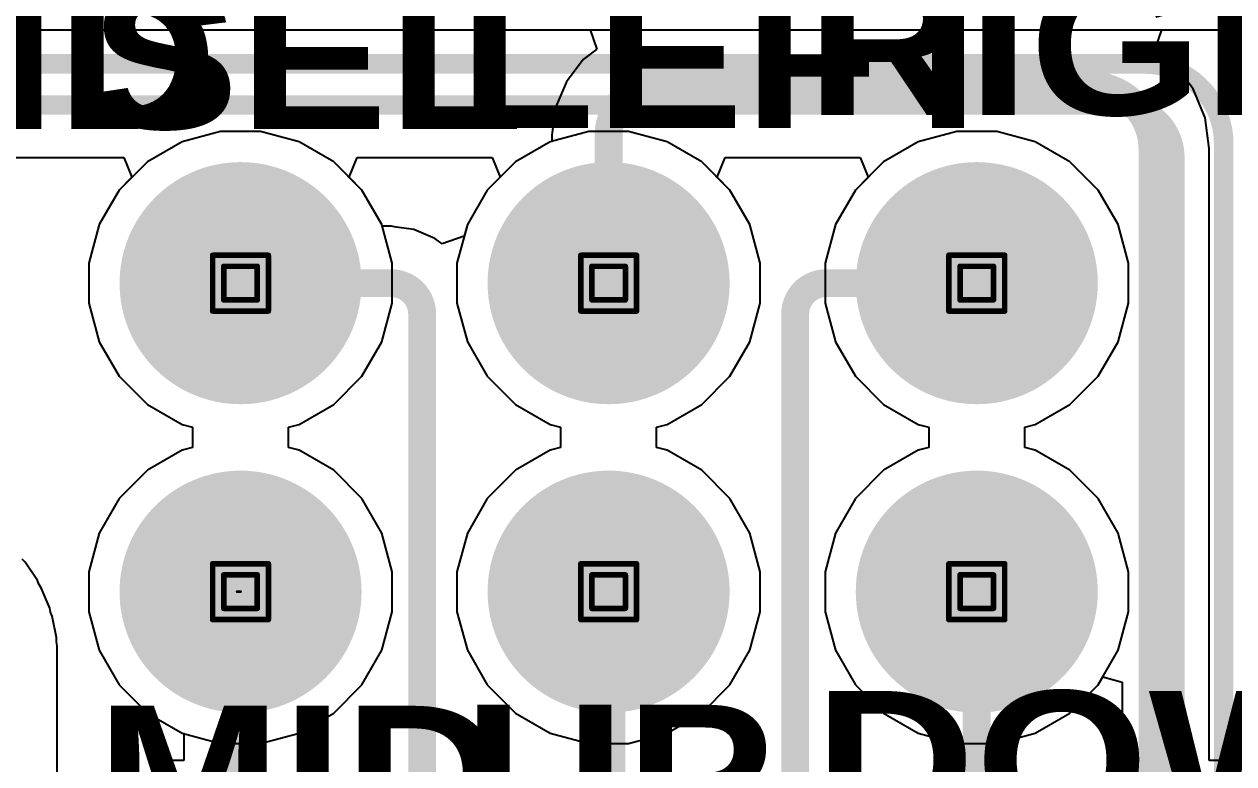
# Model space of a CAD drawing. Header units: inches. Extents: x -5 to 234, y -4 to 104.
# Drawn here: x 25.31 to 36.33, y 29.56 to 36.29 of the extents above; entities that cross this region are included whole.
import ezdxf

# ---------------------------------------------------------------- set-up
doc = ezdxf.new("R2010")
doc.units = ezdxf.units.IN
for name, color, linetype in [('Bottom Layer', 5, 'Continuous'), ('Bottom Solder', 6, 'Continuous'), ('Drill Drawing', 1, 'Continuous'), ('GND', 16, 'Continuous'), ('Multi-Layer', 9, 'Continuous'), ('Pad Holes', 156, 'Continuous'), ('POWER', 76, 'Continuous'), ('Top Layer', 1, 'Continuous'), ('Top Overlay', 2, 'Continuous'), ('Top Solder', 216, 'Continuous')]:
    doc.layers.add(name, color=color, linetype=linetype)
doc.styles.add('Arial Black_Bold', font='', dxfattribs={"height": 0.2})
doc.styles.get('Arial Black_Bold').set_extended_font_data('Arial Black', bold=True)

# ---------------------------------------------------------------- blocks, each defined once
blk = doc.blocks.new('0_5___T____P___70')
at = {"layer": 'Bottom Layer'}
h = blk.add_hatch(color=5, dxfattribs=at)
edge = h.paths.add_edge_path()
edge.add_arc((0, 0), 1, 0, 360)
at = {"layer": 'Bottom Solder'}
h = blk.add_hatch(color=6, dxfattribs=at)
edge = h.paths.add_edge_path()
edge.add_arc((0, 0), 1.102, 0, 360)
at = {"layer": 'GND'}
h = blk.add_hatch(color=16, dxfattribs=at)
edge = h.paths.add_edge_path()
edge.add_arc((0, 0), 1, 0, 360)
at = {"layer": 'Multi-Layer'}
h = blk.add_hatch(color=9, dxfattribs=at)
edge = h.paths.add_edge_path()
edge.add_arc((0, 0), 1, 0, 360)
at = {"layer": 'Pad Holes'}
h = blk.add_hatch(color=7, dxfattribs=at)
edge = h.paths.add_edge_path()
edge.add_arc((0, 0), 0.5, 0, 360)
at = {"layer": 'POWER'}
h = blk.add_hatch(color=76, dxfattribs=at)
edge = h.paths.add_edge_path()
edge.add_arc((0, 0), 1, 0, 360)
at = {"layer": 'Top Layer'}
h = blk.add_hatch(color=1, dxfattribs=at)
edge = h.paths.add_edge_path()
edge.add_arc((0, 0), 1, 0, 360)
at = {"layer": 'Top Solder'}
h = blk.add_hatch(color=216, dxfattribs=at)
edge = h.paths.add_edge_path()
edge.add_arc((0, 0), 1.102, 0, 360)
blk = doc.blocks.new('0_5___T____P___75')
at = {"layer": 'Bottom Layer'}
h = blk.add_hatch(color=5, dxfattribs=at)
edge = h.paths.add_edge_path()
edge.add_arc((0, 0), 1, 0, 360)
at = {"layer": 'Bottom Solder'}
h = blk.add_hatch(color=6, dxfattribs=at)
edge = h.paths.add_edge_path()
edge.add_arc((0, 0), 1.102, 0, 360)
at = {"layer": 'GND'}
h = blk.add_hatch(color=16, dxfattribs=at)
edge = h.paths.add_edge_path()
edge.add_arc((0, 0), 1, 0, 360)
at = {"layer": 'Multi-Layer'}
h = blk.add_hatch(color=9, dxfattribs=at)
edge = h.paths.add_edge_path()
edge.add_arc((0, 0), 1, 0, 360)
at = {"layer": 'Pad Holes'}
h = blk.add_hatch(color=7, dxfattribs=at)
edge = h.paths.add_edge_path()
edge.add_arc((0, 0), 0.5, 0, 360)
at = {"layer": 'POWER'}
h = blk.add_hatch(color=76, dxfattribs=at)
edge = h.paths.add_edge_path()
edge.add_arc((0, 0), 1, 0, 360)
at = {"layer": 'Top Layer'}
h = blk.add_hatch(color=1, dxfattribs=at)
edge = h.paths.add_edge_path()
edge.add_arc((0, 0), 1, 0, 360)
at = {"layer": 'Top Solder'}
h = blk.add_hatch(color=216, dxfattribs=at)
edge = h.paths.add_edge_path()
edge.add_arc((0, 0), 1.102, 0, 360)
blk = doc.blocks.new('0_5___T____P___76')
at = {"layer": 'Bottom Layer'}
h = blk.add_hatch(color=5, dxfattribs=at)
edge = h.paths.add_edge_path()
edge.add_arc((0, 0), 1, 0, 360)
at = {"layer": 'Bottom Solder'}
h = blk.add_hatch(color=6, dxfattribs=at)
edge = h.paths.add_edge_path()
edge.add_arc((0, 0), 1.102, 0, 360)
at = {"layer": 'GND'}
h = blk.add_hatch(color=16, dxfattribs=at)
edge = h.paths.add_edge_path()
edge.add_arc((0, 0), 1, 0, 360)
at = {"layer": 'Multi-Layer'}
h = blk.add_hatch(color=9, dxfattribs=at)
edge = h.paths.add_edge_path()
edge.add_arc((0, 0), 1, 0, 360)
at = {"layer": 'Pad Holes'}
h = blk.add_hatch(color=7, dxfattribs=at)
edge = h.paths.add_edge_path()
edge.add_arc((0, 0), 0.5, 0, 360)
at = {"layer": 'POWER'}
h = blk.add_hatch(color=76, dxfattribs=at)
edge = h.paths.add_edge_path()
edge.add_arc((0, 0), 1, 0, 360)
at = {"layer": 'Top Layer'}
h = blk.add_hatch(color=1, dxfattribs=at)
edge = h.paths.add_edge_path()
edge.add_arc((0, 0), 1, 0, 360)
at = {"layer": 'Top Solder'}
h = blk.add_hatch(color=216, dxfattribs=at)
edge = h.paths.add_edge_path()
edge.add_arc((0, 0), 1.102, 0, 360)
blk = doc.blocks.new('0_5___T____P___77')
at = {"layer": 'Bottom Layer'}
h = blk.add_hatch(color=5, dxfattribs=at)
edge = h.paths.add_edge_path()
edge.add_arc((0, 0), 1, 0, 360)
at = {"layer": 'Bottom Solder'}
h = blk.add_hatch(color=6, dxfattribs=at)
edge = h.paths.add_edge_path()
edge.add_arc((0, 0), 1.102, 0, 360)
at = {"layer": 'GND'}
h = blk.add_hatch(color=16, dxfattribs=at)
edge = h.paths.add_edge_path()
edge.add_arc((0, 0), 1, 0, 360)
at = {"layer": 'Multi-Layer'}
h = blk.add_hatch(color=9, dxfattribs=at)
edge = h.paths.add_edge_path()
edge.add_arc((0, 0), 1, 0, 360)
at = {"layer": 'Pad Holes'}
h = blk.add_hatch(color=7, dxfattribs=at)
edge = h.paths.add_edge_path()
edge.add_arc((0, 0), 0.5, 0, 360)
at = {"layer": 'POWER'}
h = blk.add_hatch(color=76, dxfattribs=at)
edge = h.paths.add_edge_path()
edge.add_arc((0, 0), 1, 0, 360)
at = {"layer": 'Top Layer'}
h = blk.add_hatch(color=1, dxfattribs=at)
edge = h.paths.add_edge_path()
edge.add_arc((0, 0), 1, 0, 360)
at = {"layer": 'Top Solder'}
h = blk.add_hatch(color=216, dxfattribs=at)
edge = h.paths.add_edge_path()
edge.add_arc((0, 0), 1.102, 0, 360)
blk = doc.blocks.new('0_5___T____P___78')
at = {"layer": 'Bottom Layer'}
h = blk.add_hatch(color=5, dxfattribs=at)
edge = h.paths.add_edge_path()
edge.add_arc((0, 0), 1, 0, 360)
at = {"layer": 'Bottom Solder'}
h = blk.add_hatch(color=6, dxfattribs=at)
edge = h.paths.add_edge_path()
edge.add_arc((0, 0), 1.102, 0, 360)
at = {"layer": 'GND'}
h = blk.add_hatch(color=16, dxfattribs=at)
edge = h.paths.add_edge_path()
edge.add_arc((0, 0), 1, 0, 360)
at = {"layer": 'Multi-Layer'}
h = blk.add_hatch(color=9, dxfattribs=at)
edge = h.paths.add_edge_path()
edge.add_arc((0, 0), 1, 0, 360)
at = {"layer": 'Pad Holes'}
h = blk.add_hatch(color=7, dxfattribs=at)
edge = h.paths.add_edge_path()
edge.add_arc((0, 0), 0.5, 0, 360)
at = {"layer": 'POWER'}
h = blk.add_hatch(color=76, dxfattribs=at)
edge = h.paths.add_edge_path()
edge.add_arc((0, 0), 1, 0, 360)
at = {"layer": 'Top Layer'}
h = blk.add_hatch(color=1, dxfattribs=at)
edge = h.paths.add_edge_path()
edge.add_arc((0, 0), 1, 0, 360)
at = {"layer": 'Top Solder'}
h = blk.add_hatch(color=216, dxfattribs=at)
edge = h.paths.add_edge_path()
edge.add_arc((0, 0), 1.102, 0, 360)
blk = doc.blocks.new('0_5___T____P___79')
at = {"layer": 'Bottom Layer'}
h = blk.add_hatch(color=5, dxfattribs=at)
edge = h.paths.add_edge_path()
edge.add_arc((0, 0), 1, 0, 360)
at = {"layer": 'Bottom Solder'}
h = blk.add_hatch(color=6, dxfattribs=at)
edge = h.paths.add_edge_path()
edge.add_arc((0, 0), 1.102, 0, 360)
at = {"layer": 'GND'}
h = blk.add_hatch(color=16, dxfattribs=at)
edge = h.paths.add_edge_path()
edge.add_arc((0, 0), 1, 0, 360)
at = {"layer": 'Multi-Layer'}
h = blk.add_hatch(color=9, dxfattribs=at)
edge = h.paths.add_edge_path()
edge.add_arc((0, 0), 1, 0, 360)
at = {"layer": 'Pad Holes'}
h = blk.add_hatch(color=7, dxfattribs=at)
edge = h.paths.add_edge_path()
edge.add_arc((0, 0), 0.5, 0, 360)
at = {"layer": 'POWER'}
h = blk.add_hatch(color=76, dxfattribs=at)
edge = h.paths.add_edge_path()
edge.add_arc((0, 0), 1, 0, 360)
at = {"layer": 'Top Layer'}
h = blk.add_hatch(color=1, dxfattribs=at)
edge = h.paths.add_edge_path()
edge.add_arc((0, 0), 1, 0, 360)
at = {"layer": 'Top Solder'}
h = blk.add_hatch(color=216, dxfattribs=at)
edge = h.paths.add_edge_path()
edge.add_arc((0, 0), 1.102, 0, 360)

msp = doc.modelspace()

# ---------------------------------------------------------------- linework, layer by layer
at = {"layer": 'Bottom Layer'}
for p, q in [((1.744, 36.241), (30.464, 36.241)), ((30.464, 36.241), (30.524, 36.063)), ((35.61, 36.063), (35.67, 36.241)), ((35.67, 36.241), (38.271, 36.241)), ((30.524, 36.063), (30.401, 35.969)), ((35.78, 35.933), (35.61, 36.063)), ((30.401, 35.969), (30.247, 35.767)), ((35.955, 35.704), (35.78, 35.933)), ((30.247, 35.767), (30.149, 35.533)), ((36.065, 35.439), (35.955, 35.704)), ((30.149, 35.533), (30.119, 35.305)), ((36.102, 35.161), (36.065, 35.439)), ((27.098, 35.315), (26.747, 35.221)), ((27.461, 35.315), (27.098, 35.315)), ((27.813, 35.221), (27.461, 35.315)), ((30.119, 35.305), (30.114, 35.281)), ((30.114, 35.281), (30.114, 35.225)), ((26.747, 35.221), (26.432, 35.039)), ((28.128, 35.039), (27.813, 35.221)), ((30.099, 35.221), (29.784, 35.039)), ((30.114, 35.225), (30.099, 35.221)), ((36.103, 35.154), (36.102, 35.161)), ((36.103, 29.588), (36.103, 35.154)), ((26.432, 35.039), (26.175, 34.782)), ((28.385, 34.782), (28.128, 35.039)), ((29.784, 35.039), (29.527, 34.782)), ((26.175, 34.782), (25.993, 34.467)), ((28.566, 34.467), (28.385, 34.782)), ((29.527, 34.782), (29.346, 34.467)), ((25.993, 34.467), (25.899, 34.116)), ((28.571, 34.452), (28.566, 34.467)), ((28.651, 34.452), (28.571, 34.452)), ((28.698, 34.443), (28.651, 34.452)), ((28.858, 34.422), (28.698, 34.443)), ((29.05, 34.342), (28.858, 34.422)), ((29.346, 34.467), (29.317, 34.361)), ((29.115, 34.293), (29.05, 34.342)), ((29.317, 34.361), (29.115, 34.293)), ((25.899, 34.116), (25.899, 33.753)), ((25.899, 33.753), (25.993, 33.401)), ((25.993, 33.401), (26.175, 33.086)), ((26.175, 33.086), (26.432, 32.829)), ((26.432, 32.829), (26.747, 32.648)), ((26.747, 32.648), (26.843, 32.622)), ((26.843, 32.622), (26.843, 32.438)), ((26.747, 32.412), (26.432, 32.23)), ((26.843, 32.438), (26.747, 32.412)), ((26.432, 32.23), (26.175, 31.973)), ((26.175, 31.973), (25.993, 31.658)), ((25.993, 31.658), (25.899, 31.307)), ((25.899, 31.307), (25.899, 30.943)), ((25.899, 30.943), (25.993, 30.592)), ((25.993, 30.592), (26.175, 30.277)), ((26.175, 30.277), (26.432, 30.02)), ((26.432, 30.02), (26.747, 29.838)), ((26.747, 29.838), (26.762, 29.834)), ((26.762, 29.834), (26.762, 29.588)), ((26.762, 29.588), (26.549, 29.588)), ((26.549, 29.588), (26.549, 28.426)), ((36.329, 29.588), (36.103, 29.588))]:
    msp.add_line(p, q, dxfattribs=at)
for points in [[(30.632, 35.281, 0.254, 0.254, -0.414214), (31.09, 35.738, 0.254, 0.254, 0)], [(31.09, 35.738, 0.254, 0.254, 0), (35.001, 35.738, 0.254, 0.254, 0)], [(35.001, 35.738, 0.254, 0.254, -0.414214), (35.585, 35.154, 0.254, 0.254, 0)], [(30.632, 33.934, 0.254, 0.254, 0), (30.632, 35.281, 0.254, 0.254, 0)], [(35.585, 29.007, 0.254, 0.254, 0), (35.585, 35.154, 0.254, 0.254, 0)], [(27.28, 33.934, 0.254, 0.254, 0), (28.651, 33.934, 0.254, 0.254, 0)], [(28.651, 33.934, 0.254, 0.254, -0.414214), (28.934, 33.652, 0.254, 0.254, 0)], [(32.331, 33.652, 0.254, 0.254, -0.414214), (32.614, 33.934, 0.254, 0.254, 0)], [(32.614, 33.934, 0.254, 0.254, 0), (33.985, 33.934, 0.254, 0.254, 0)], [(28.934, 29.048, 0.254, 0.254, 0), (28.934, 33.652, 0.254, 0.254, 0)], [(32.331, 29.048, 0.254, 0.254, 0), (32.331, 33.652, 0.254, 0.254, 0)], [(27.28, 29.007, 0.254, 0.254, 0), (27.28, 31.125, 0.254, 0.254, 0)], [(30.632, 31.125, 0.254, 0.254, -0.414214), (30.658, 31.1, 0.254, 0.254, 0)], [(30.658, 29.007, 0.254, 0.254, 0), (30.658, 31.1, 0.254, 0.254, 0)], [(33.985, 29.007, 0.254, 0.254, 0), (33.985, 31.125, 0.254, 0.254, 0)]]:
    msp.add_lwpolyline(points, format="xyseb", dxfattribs=at)
for points in [[(31.026, 35.738, 0.127, 0.127, 1), (31.153, 35.738, 0.127, 0.127, 1)], [(31.026, 35.738, 0.127, 0.127, 1), (31.153, 35.738, 0.127, 0.127, 1)], [(34.938, 35.738, 0.127, 0.127, 1), (35.065, 35.738, 0.127, 0.127, 1)], [(34.938, 35.738, 0.127, 0.127, 1), (35.065, 35.738, 0.127, 0.127, 1)], [(30.569, 35.281, 0.127, 0.127, 1), (30.696, 35.281, 0.127, 0.127, 1)], [(30.569, 35.281, 0.127, 0.127, 1), (30.696, 35.281, 0.127, 0.127, 1)], [(35.522, 35.154, 0.127, 0.127, 1), (35.649, 35.154, 0.127, 0.127, 1)], [(35.522, 35.154, 0.127, 0.127, 1), (35.649, 35.154, 0.127, 0.127, 1)], [(27.216, 33.934, 0.127, 0.127, 1), (27.343, 33.934, 0.127, 0.127, 1)], [(28.588, 33.934, 0.127, 0.127, 1), (28.715, 33.934, 0.127, 0.127, 1)], [(28.588, 33.934, 0.127, 0.127, 1), (28.715, 33.934, 0.127, 0.127, 1)], [(30.569, 33.934, 0.127, 0.127, 1), (30.696, 33.934, 0.127, 0.127, 1)], [(32.55, 33.934, 0.127, 0.127, 1), (32.677, 33.934, 0.127, 0.127, 1)], [(32.55, 33.934, 0.127, 0.127, 1), (32.677, 33.934, 0.127, 0.127, 1)], [(33.922, 33.934, 0.127, 0.127, 1), (34.049, 33.934, 0.127, 0.127, 1)], [(28.87, 33.652, 0.127, 0.127, 1), (28.997, 33.652, 0.127, 0.127, 1)], [(28.87, 33.652, 0.127, 0.127, 1), (28.997, 33.652, 0.127, 0.127, 1)], [(32.268, 33.652, 0.127, 0.127, 1), (32.395, 33.652, 0.127, 0.127, 1)], [(32.268, 33.652, 0.127, 0.127, 1), (32.395, 33.652, 0.127, 0.127, 1)], [(27.216, 31.125, 0.127, 0.127, 1), (27.343, 31.125, 0.127, 0.127, 1)], [(30.569, 31.125, 0.127, 0.127, 1), (30.696, 31.125, 0.127, 0.127, 1)], [(30.594, 31.1, 0.127, 0.127, 1), (30.721, 31.1, 0.127, 0.127, 1)], [(30.594, 31.1, 0.127, 0.127, 1), (30.721, 31.1, 0.127, 0.127, 1)], [(33.922, 31.125, 0.127, 0.127, 1), (34.049, 31.125, 0.127, 0.127, 1)]]:
    msp.add_lwpolyline(points, format="xyseb", close=True, dxfattribs=at)
at = {"layer": 'Drill Drawing'}
for points in [[(27.026, 34.188, 0.0508, 0.0508, 0), (27.534, 34.188, 0.0508, 0.0508, 0)], [(27.026, 33.68, 0.0508, 0.0508, 0), (27.026, 34.188, 0.0508, 0.0508, 0)], [(27.534, 33.68, 0.0508, 0.0508, 0), (27.534, 34.188, 0.0508, 0.0508, 0)], [(30.378, 34.188, 0.0508, 0.0508, 0), (30.886, 34.188, 0.0508, 0.0508, 0)], [(30.378, 33.68, 0.0508, 0.0508, 0), (30.378, 34.188, 0.0508, 0.0508, 0)], [(30.886, 33.68, 0.0508, 0.0508, 0), (30.886, 34.188, 0.0508, 0.0508, 0)], [(33.731, 34.188, 0.0508, 0.0508, 0), (34.239, 34.188, 0.0508, 0.0508, 0)], [(33.731, 33.68, 0.0508, 0.0508, 0), (33.731, 34.188, 0.0508, 0.0508, 0)], [(34.239, 33.68, 0.0508, 0.0508, 0), (34.239, 34.188, 0.0508, 0.0508, 0)], [(27.127, 34.087, 0.0508, 0.0508, 0), (27.432, 34.087, 0.0508, 0.0508, 0)], [(27.127, 33.782, 0.0508, 0.0508, 0), (27.127, 34.087, 0.0508, 0.0508, 0)], [(27.432, 33.782, 0.0508, 0.0508, 0), (27.432, 34.087, 0.0508, 0.0508, 0)], [(30.48, 34.087, 0.0508, 0.0508, 0), (30.785, 34.087, 0.0508, 0.0508, 0)], [(30.48, 33.782, 0.0508, 0.0508, 0), (30.48, 34.087, 0.0508, 0.0508, 0)], [(30.785, 33.782, 0.0508, 0.0508, 0), (30.785, 34.087, 0.0508, 0.0508, 0)], [(33.833, 34.087, 0.0508, 0.0508, 0), (34.138, 34.087, 0.0508, 0.0508, 0)], [(33.833, 33.782, 0.0508, 0.0508, 0), (33.833, 34.087, 0.0508, 0.0508, 0)], [(34.138, 33.782, 0.0508, 0.0508, 0), (34.138, 34.087, 0.0508, 0.0508, 0)], [(27.127, 33.782, 0.0508, 0.0508, 0), (27.432, 33.782, 0.0508, 0.0508, 0)], [(30.48, 33.782, 0.0508, 0.0508, 0), (30.785, 33.782, 0.0508, 0.0508, 0)], [(33.833, 33.782, 0.0508, 0.0508, 0), (34.138, 33.782, 0.0508, 0.0508, 0)], [(27.026, 33.68, 0.0508, 0.0508, 0), (27.534, 33.68, 0.0508, 0.0508, 0)], [(30.378, 33.68, 0.0508, 0.0508, 0), (30.886, 33.68, 0.0508, 0.0508, 0)], [(33.731, 33.68, 0.0508, 0.0508, 0), (34.239, 33.68, 0.0508, 0.0508, 0)], [(27.026, 31.379, 0.0508, 0.0508, 0), (27.534, 31.379, 0.0508, 0.0508, 0)], [(27.026, 30.871, 0.0508, 0.0508, 0), (27.026, 31.379, 0.0508, 0.0508, 0)], [(27.534, 30.871, 0.0508, 0.0508, 0), (27.534, 31.379, 0.0508, 0.0508, 0)], [(30.378, 31.379, 0.0508, 0.0508, 0), (30.886, 31.379, 0.0508, 0.0508, 0)], [(30.378, 30.871, 0.0508, 0.0508, 0), (30.378, 31.379, 0.0508, 0.0508, 0)], [(30.886, 30.871, 0.0508, 0.0508, 0), (30.886, 31.379, 0.0508, 0.0508, 0)], [(33.731, 31.379, 0.0508, 0.0508, 0), (34.239, 31.379, 0.0508, 0.0508, 0)], [(33.731, 30.871, 0.0508, 0.0508, 0), (33.731, 31.379, 0.0508, 0.0508, 0)], [(34.239, 30.871, 0.0508, 0.0508, 0), (34.239, 31.379, 0.0508, 0.0508, 0)], [(27.127, 31.278, 0.0508, 0.0508, 0), (27.432, 31.278, 0.0508, 0.0508, 0)], [(27.127, 30.973, 0.0508, 0.0508, 0), (27.127, 31.278, 0.0508, 0.0508, 0)], [(27.432, 30.973, 0.0508, 0.0508, 0), (27.432, 31.278, 0.0508, 0.0508, 0)], [(30.48, 31.278, 0.0508, 0.0508, 0), (30.785, 31.278, 0.0508, 0.0508, 0)], [(30.48, 30.973, 0.0508, 0.0508, 0), (30.48, 31.278, 0.0508, 0.0508, 0)], [(30.785, 30.973, 0.0508, 0.0508, 0), (30.785, 31.278, 0.0508, 0.0508, 0)], [(33.833, 31.278, 0.0508, 0.0508, 0), (34.138, 31.278, 0.0508, 0.0508, 0)], [(33.833, 30.973, 0.0508, 0.0508, 0), (33.833, 31.278, 0.0508, 0.0508, 0)], [(34.138, 30.973, 0.0508, 0.0508, 0), (34.138, 31.278, 0.0508, 0.0508, 0)], [(27.127, 30.973, 0.0508, 0.0508, 0), (27.432, 30.973, 0.0508, 0.0508, 0)], [(30.48, 30.973, 0.0508, 0.0508, 0), (30.785, 30.973, 0.0508, 0.0508, 0)], [(33.833, 30.973, 0.0508, 0.0508, 0), (34.138, 30.973, 0.0508, 0.0508, 0)], [(27.026, 30.871, 0.0508, 0.0508, 0), (27.534, 30.871, 0.0508, 0.0508, 0)], [(30.378, 30.871, 0.0508, 0.0508, 0), (30.886, 30.871, 0.0508, 0.0508, 0)], [(33.731, 30.871, 0.0508, 0.0508, 0), (34.239, 30.871, 0.0508, 0.0508, 0)]]:
    msp.add_lwpolyline(points, format="xyseb", dxfattribs=at)
for points in [[(27.013, 34.188, 0.0254, 0.0254, 1), (27.038, 34.188, 0.0254, 0.0254, 1)], [(27.013, 34.188, 0.0254, 0.0254, 1), (27.038, 34.188, 0.0254, 0.0254, 1)], [(27.521, 34.188, 0.0254, 0.0254, 1), (27.546, 34.188, 0.0254, 0.0254, 1)], [(27.521, 34.188, 0.0254, 0.0254, 1), (27.546, 34.188, 0.0254, 0.0254, 1)], [(30.366, 34.188, 0.0254, 0.0254, 1), (30.391, 34.188, 0.0254, 0.0254, 1)], [(30.366, 34.188, 0.0254, 0.0254, 1), (30.391, 34.188, 0.0254, 0.0254, 1)], [(30.874, 34.188, 0.0254, 0.0254, 1), (30.899, 34.188, 0.0254, 0.0254, 1)], [(30.874, 34.188, 0.0254, 0.0254, 1), (30.899, 34.188, 0.0254, 0.0254, 1)], [(33.718, 34.188, 0.0254, 0.0254, 1), (33.744, 34.188, 0.0254, 0.0254, 1)], [(33.718, 34.188, 0.0254, 0.0254, 1), (33.744, 34.188, 0.0254, 0.0254, 1)], [(34.226, 34.188, 0.0254, 0.0254, 1), (34.252, 34.188, 0.0254, 0.0254, 1)], [(34.226, 34.188, 0.0254, 0.0254, 1), (34.252, 34.188, 0.0254, 0.0254, 1)], [(27.114, 34.087, 0.0254, 0.0254, 1), (27.14, 34.087, 0.0254, 0.0254, 1)], [(27.114, 34.087, 0.0254, 0.0254, 1), (27.14, 34.087, 0.0254, 0.0254, 1)], [(27.419, 34.087, 0.0254, 0.0254, 1), (27.445, 34.087, 0.0254, 0.0254, 1)], [(27.419, 34.087, 0.0254, 0.0254, 1), (27.445, 34.087, 0.0254, 0.0254, 1)], [(30.467, 34.087, 0.0254, 0.0254, 1), (30.493, 34.087, 0.0254, 0.0254, 1)], [(30.467, 34.087, 0.0254, 0.0254, 1), (30.493, 34.087, 0.0254, 0.0254, 1)], [(30.772, 34.087, 0.0254, 0.0254, 1), (30.797, 34.087, 0.0254, 0.0254, 1)], [(30.772, 34.087, 0.0254, 0.0254, 1), (30.797, 34.087, 0.0254, 0.0254, 1)], [(33.82, 34.087, 0.0254, 0.0254, 1), (33.846, 34.087, 0.0254, 0.0254, 1)], [(33.82, 34.087, 0.0254, 0.0254, 1), (33.846, 34.087, 0.0254, 0.0254, 1)], [(34.125, 34.087, 0.0254, 0.0254, 1), (34.15, 34.087, 0.0254, 0.0254, 1)], [(34.125, 34.087, 0.0254, 0.0254, 1), (34.15, 34.087, 0.0254, 0.0254, 1)], [(27.114, 33.782, 0.0254, 0.0254, 1), (27.14, 33.782, 0.0254, 0.0254, 1)], [(27.114, 33.782, 0.0254, 0.0254, 1), (27.14, 33.782, 0.0254, 0.0254, 1)], [(27.419, 33.782, 0.0254, 0.0254, 1), (27.445, 33.782, 0.0254, 0.0254, 1)], [(27.419, 33.782, 0.0254, 0.0254, 1), (27.445, 33.782, 0.0254, 0.0254, 1)], [(30.467, 33.782, 0.0254, 0.0254, 1), (30.493, 33.782, 0.0254, 0.0254, 1)], [(30.467, 33.782, 0.0254, 0.0254, 1), (30.493, 33.782, 0.0254, 0.0254, 1)], [(30.772, 33.782, 0.0254, 0.0254, 1), (30.797, 33.782, 0.0254, 0.0254, 1)], [(30.772, 33.782, 0.0254, 0.0254, 1), (30.797, 33.782, 0.0254, 0.0254, 1)], [(33.82, 33.782, 0.0254, 0.0254, 1), (33.846, 33.782, 0.0254, 0.0254, 1)], [(33.82, 33.782, 0.0254, 0.0254, 1), (33.846, 33.782, 0.0254, 0.0254, 1)], [(34.125, 33.782, 0.0254, 0.0254, 1), (34.15, 33.782, 0.0254, 0.0254, 1)], [(34.125, 33.782, 0.0254, 0.0254, 1), (34.15, 33.782, 0.0254, 0.0254, 1)], [(27.013, 33.68, 0.0254, 0.0254, 1), (27.038, 33.68, 0.0254, 0.0254, 1)], [(27.013, 33.68, 0.0254, 0.0254, 1), (27.038, 33.68, 0.0254, 0.0254, 1)], [(27.521, 33.68, 0.0254, 0.0254, 1), (27.546, 33.68, 0.0254, 0.0254, 1)], [(27.521, 33.68, 0.0254, 0.0254, 1), (27.546, 33.68, 0.0254, 0.0254, 1)], [(30.366, 33.68, 0.0254, 0.0254, 1), (30.391, 33.68, 0.0254, 0.0254, 1)], [(30.366, 33.68, 0.0254, 0.0254, 1), (30.391, 33.68, 0.0254, 0.0254, 1)], [(30.874, 33.68, 0.0254, 0.0254, 1), (30.899, 33.68, 0.0254, 0.0254, 1)], [(30.874, 33.68, 0.0254, 0.0254, 1), (30.899, 33.68, 0.0254, 0.0254, 1)], [(33.718, 33.68, 0.0254, 0.0254, 1), (33.744, 33.68, 0.0254, 0.0254, 1)], [(33.718, 33.68, 0.0254, 0.0254, 1), (33.744, 33.68, 0.0254, 0.0254, 1)], [(34.226, 33.68, 0.0254, 0.0254, 1), (34.252, 33.68, 0.0254, 0.0254, 1)], [(34.226, 33.68, 0.0254, 0.0254, 1), (34.252, 33.68, 0.0254, 0.0254, 1)], [(27.013, 31.379, 0.0254, 0.0254, 1), (27.038, 31.379, 0.0254, 0.0254, 1)], [(27.013, 31.379, 0.0254, 0.0254, 1), (27.038, 31.379, 0.0254, 0.0254, 1)], [(27.521, 31.379, 0.0254, 0.0254, 1), (27.546, 31.379, 0.0254, 0.0254, 1)], [(27.521, 31.379, 0.0254, 0.0254, 1), (27.546, 31.379, 0.0254, 0.0254, 1)], [(30.366, 31.379, 0.0254, 0.0254, 1), (30.391, 31.379, 0.0254, 0.0254, 1)], [(30.366, 31.379, 0.0254, 0.0254, 1), (30.391, 31.379, 0.0254, 0.0254, 1)], [(30.874, 31.379, 0.0254, 0.0254, 1), (30.899, 31.379, 0.0254, 0.0254, 1)], [(30.874, 31.379, 0.0254, 0.0254, 1), (30.899, 31.379, 0.0254, 0.0254, 1)], [(33.718, 31.379, 0.0254, 0.0254, 1), (33.744, 31.379, 0.0254, 0.0254, 1)], [(33.718, 31.379, 0.0254, 0.0254, 1), (33.744, 31.379, 0.0254, 0.0254, 1)], [(34.226, 31.379, 0.0254, 0.0254, 1), (34.252, 31.379, 0.0254, 0.0254, 1)], [(34.226, 31.379, 0.0254, 0.0254, 1), (34.252, 31.379, 0.0254, 0.0254, 1)], [(27.114, 31.278, 0.0254, 0.0254, 1), (27.14, 31.278, 0.0254, 0.0254, 1)], [(27.114, 31.278, 0.0254, 0.0254, 1), (27.14, 31.278, 0.0254, 0.0254, 1)], [(27.419, 31.278, 0.0254, 0.0254, 1), (27.445, 31.278, 0.0254, 0.0254, 1)], [(27.419, 31.278, 0.0254, 0.0254, 1), (27.445, 31.278, 0.0254, 0.0254, 1)], [(30.467, 31.278, 0.0254, 0.0254, 1), (30.493, 31.278, 0.0254, 0.0254, 1)], [(30.467, 31.278, 0.0254, 0.0254, 1), (30.493, 31.278, 0.0254, 0.0254, 1)], [(30.772, 31.278, 0.0254, 0.0254, 1), (30.797, 31.278, 0.0254, 0.0254, 1)], [(30.772, 31.278, 0.0254, 0.0254, 1), (30.797, 31.278, 0.0254, 0.0254, 1)], [(33.82, 31.278, 0.0254, 0.0254, 1), (33.846, 31.278, 0.0254, 0.0254, 1)], [(33.82, 31.278, 0.0254, 0.0254, 1), (33.846, 31.278, 0.0254, 0.0254, 1)], [(34.125, 31.278, 0.0254, 0.0254, 1), (34.15, 31.278, 0.0254, 0.0254, 1)], [(34.125, 31.278, 0.0254, 0.0254, 1), (34.15, 31.278, 0.0254, 0.0254, 1)], [(27.114, 30.973, 0.0254, 0.0254, 1), (27.14, 30.973, 0.0254, 0.0254, 1)], [(27.114, 30.973, 0.0254, 0.0254, 1), (27.14, 30.973, 0.0254, 0.0254, 1)], [(27.419, 30.973, 0.0254, 0.0254, 1), (27.445, 30.973, 0.0254, 0.0254, 1)], [(27.419, 30.973, 0.0254, 0.0254, 1), (27.445, 30.973, 0.0254, 0.0254, 1)], [(30.467, 30.973, 0.0254, 0.0254, 1), (30.493, 30.973, 0.0254, 0.0254, 1)], [(30.467, 30.973, 0.0254, 0.0254, 1), (30.493, 30.973, 0.0254, 0.0254, 1)], [(30.772, 30.973, 0.0254, 0.0254, 1), (30.797, 30.973, 0.0254, 0.0254, 1)], [(30.772, 30.973, 0.0254, 0.0254, 1), (30.797, 30.973, 0.0254, 0.0254, 1)], [(33.82, 30.973, 0.0254, 0.0254, 1), (33.846, 30.973, 0.0254, 0.0254, 1)], [(33.82, 30.973, 0.0254, 0.0254, 1), (33.846, 30.973, 0.0254, 0.0254, 1)], [(34.125, 30.973, 0.0254, 0.0254, 1), (34.15, 30.973, 0.0254, 0.0254, 1)], [(34.125, 30.973, 0.0254, 0.0254, 1), (34.15, 30.973, 0.0254, 0.0254, 1)], [(27.013, 30.871, 0.0254, 0.0254, 1), (27.038, 30.871, 0.0254, 0.0254, 1)], [(27.013, 30.871, 0.0254, 0.0254, 1), (27.038, 30.871, 0.0254, 0.0254, 1)], [(27.521, 30.871, 0.0254, 0.0254, 1), (27.546, 30.871, 0.0254, 0.0254, 1)], [(27.521, 30.871, 0.0254, 0.0254, 1), (27.546, 30.871, 0.0254, 0.0254, 1)], [(30.366, 30.871, 0.0254, 0.0254, 1), (30.391, 30.871, 0.0254, 0.0254, 1)], [(30.366, 30.871, 0.0254, 0.0254, 1), (30.391, 30.871, 0.0254, 0.0254, 1)], [(30.874, 30.871, 0.0254, 0.0254, 1), (30.899, 30.871, 0.0254, 0.0254, 1)], [(30.874, 30.871, 0.0254, 0.0254, 1), (30.899, 30.871, 0.0254, 0.0254, 1)], [(33.718, 30.871, 0.0254, 0.0254, 1), (33.744, 30.871, 0.0254, 0.0254, 1)], [(33.718, 30.871, 0.0254, 0.0254, 1), (33.744, 30.871, 0.0254, 0.0254, 1)], [(34.226, 30.871, 0.0254, 0.0254, 1), (34.252, 30.871, 0.0254, 0.0254, 1)], [(34.226, 30.871, 0.0254, 0.0254, 1), (34.252, 30.871, 0.0254, 0.0254, 1)]]:
    msp.add_lwpolyline(points, format="xyseb", close=True, dxfattribs=at)
at = {"layer": 'GND'}
for p, q in [((1.744, 36.241), (38.271, 36.241)), ((27.098, 35.315), (26.747, 35.221)), ((27.461, 35.315), (27.098, 35.315)), ((27.813, 35.221), (27.461, 35.315)), ((30.451, 35.315), (30.099, 35.221)), ((30.814, 35.315), (30.451, 35.315)), ((31.165, 35.221), (30.814, 35.315)), ((33.803, 35.315), (33.452, 35.221)), ((34.167, 35.315), (33.803, 35.315)), ((34.518, 35.221), (34.167, 35.315)), ((26.747, 35.221), (26.432, 35.039)), ((28.128, 35.039), (27.813, 35.221)), ((30.099, 35.221), (29.784, 35.039)), ((31.48, 35.039), (31.165, 35.221)), ((33.452, 35.221), (33.137, 35.039)), ((34.833, 35.039), (34.518, 35.221)), ((26.432, 35.039), (26.175, 34.782)), ((28.385, 34.782), (28.128, 35.039)), ((29.784, 35.039), (29.527, 34.782)), ((31.737, 34.782), (31.48, 35.039)), ((33.137, 35.039), (32.88, 34.782)), ((35.09, 34.782), (34.833, 35.039)), ((26.175, 34.782), (25.993, 34.467)), ((28.566, 34.467), (28.385, 34.782)), ((29.527, 34.782), (29.346, 34.467)), ((31.919, 34.467), (31.737, 34.782)), ((32.88, 34.782), (32.698, 34.467)), ((35.272, 34.467), (35.09, 34.782)), ((25.993, 34.467), (25.899, 34.116)), ((28.661, 34.116), (28.566, 34.467)), ((29.346, 34.467), (29.251, 34.116)), ((32.013, 34.116), (31.919, 34.467)), ((32.698, 34.467), (32.604, 34.116)), ((35.366, 34.116), (35.272, 34.467)), ((25.899, 34.116), (25.899, 33.753)), ((28.661, 33.753), (28.661, 34.116)), ((29.251, 34.116), (29.251, 33.753)), ((32.013, 33.753), (32.013, 34.116)), ((32.604, 34.116), (32.604, 33.753)), ((35.366, 33.753), (35.366, 34.116)), ((25.899, 33.753), (25.993, 33.401)), ((28.566, 33.401), (28.661, 33.753)), ((29.251, 33.753), (29.346, 33.401)), ((31.919, 33.401), (32.013, 33.753)), ((32.604, 33.753), (32.698, 33.401)), ((35.272, 33.401), (35.366, 33.753)), ((25.993, 33.401), (26.175, 33.086)), ((28.385, 33.086), (28.566, 33.401)), ((29.346, 33.401), (29.527, 33.086)), ((31.737, 33.086), (31.919, 33.401)), ((32.698, 33.401), (32.88, 33.086)), ((35.09, 33.086), (35.272, 33.401)), ((26.175, 33.086), (26.432, 32.829)), ((28.128, 32.829), (28.385, 33.086)), ((29.527, 33.086), (29.784, 32.829)), ((31.48, 32.829), (31.737, 33.086)), ((32.88, 33.086), (33.137, 32.829)), ((34.833, 32.829), (35.09, 33.086)), ((26.432, 32.829), (26.747, 32.648)), ((27.813, 32.648), (28.128, 32.829)), ((29.784, 32.829), (30.099, 32.648)), ((31.165, 32.648), (31.48, 32.829)), ((33.137, 32.829), (33.452, 32.648)), ((34.518, 32.648), (34.833, 32.829)), ((26.747, 32.648), (26.843, 32.622)), ((26.843, 32.622), (26.843, 32.438)), ((27.717, 32.622), (27.813, 32.648)), ((27.717, 32.438), (27.717, 32.622)), ((30.099, 32.648), (30.195, 32.622)), ((30.195, 32.622), (30.195, 32.438)), ((31.069, 32.622), (31.165, 32.648)), ((31.069, 32.438), (31.069, 32.622)), ((33.452, 32.648), (33.548, 32.622)), ((33.548, 32.622), (33.548, 32.438)), ((34.422, 32.622), (34.518, 32.648)), ((34.422, 32.438), (34.422, 32.622)), ((26.747, 32.412), (26.432, 32.23)), ((26.843, 32.438), (26.747, 32.412)), ((27.813, 32.412), (27.717, 32.438)), ((28.128, 32.23), (27.813, 32.412)), ((30.099, 32.412), (29.784, 32.23)), ((30.195, 32.438), (30.099, 32.412)), ((31.165, 32.412), (31.069, 32.438)), ((31.48, 32.23), (31.165, 32.412)), ((33.452, 32.412), (33.137, 32.23)), ((33.548, 32.438), (33.452, 32.412)), ((34.518, 32.412), (34.422, 32.438)), ((34.833, 32.23), (34.518, 32.412)), ((26.432, 32.23), (26.175, 31.973)), ((28.385, 31.973), (28.128, 32.23)), ((29.784, 32.23), (29.527, 31.973)), ((31.737, 31.973), (31.48, 32.23)), ((33.137, 32.23), (32.88, 31.973)), ((35.09, 31.973), (34.833, 32.23)), ((26.175, 31.973), (25.993, 31.658)), ((28.566, 31.658), (28.385, 31.973)), ((29.527, 31.973), (29.346, 31.658)), ((31.919, 31.658), (31.737, 31.973)), ((32.88, 31.973), (32.698, 31.658)), ((35.272, 31.658), (35.09, 31.973)), ((25.993, 31.658), (25.899, 31.307)), ((28.661, 31.307), (28.566, 31.658)), ((29.346, 31.658), (29.251, 31.307)), ((32.013, 31.307), (31.919, 31.658)), ((32.698, 31.658), (32.604, 31.307)), ((35.366, 31.307), (35.272, 31.658)), ((25.899, 31.307), (25.899, 30.943)), ((28.661, 30.943), (28.661, 31.307)), ((29.251, 31.307), (29.251, 30.943)), ((32.013, 30.943), (32.013, 31.307)), ((32.604, 31.307), (32.604, 30.943)), ((35.366, 30.943), (35.366, 31.307)), ((25.899, 30.943), (25.993, 30.592)), ((28.566, 30.592), (28.661, 30.943)), ((29.251, 30.943), (29.346, 30.592)), ((31.919, 30.592), (32.013, 30.943)), ((32.604, 30.943), (32.698, 30.592)), ((35.272, 30.592), (35.366, 30.943)), ((25.993, 30.592), (26.175, 30.277)), ((28.385, 30.277), (28.566, 30.592)), ((29.346, 30.592), (29.527, 30.277)), ((31.737, 30.277), (31.919, 30.592)), ((32.698, 30.592), (32.88, 30.277)), ((35.09, 30.277), (35.272, 30.592)), ((26.175, 30.277), (26.432, 30.02)), ((28.128, 30.02), (28.385, 30.277)), ((29.527, 30.277), (29.784, 30.02)), ((31.48, 30.02), (31.737, 30.277)), ((32.88, 30.277), (33.137, 30.02)), ((34.833, 30.02), (35.09, 30.277)), ((26.432, 30.02), (26.747, 29.838)), ((27.813, 29.838), (28.128, 30.02)), ((29.784, 30.02), (30.099, 29.838)), ((31.165, 29.838), (31.48, 30.02)), ((33.137, 30.02), (33.452, 29.838)), ((34.518, 29.838), (34.833, 30.02)), ((26.747, 29.838), (27.098, 29.744)), ((27.461, 29.744), (27.813, 29.838)), ((30.099, 29.838), (30.451, 29.744)), ((30.814, 29.744), (31.165, 29.838)), ((33.452, 29.838), (33.803, 29.744)), ((34.167, 29.744), (34.518, 29.838)), ((27.098, 29.744), (27.461, 29.744)), ((30.451, 29.744), (30.814, 29.744)), ((33.803, 29.744), (34.167, 29.744))]:
    msp.add_line(p, q, dxfattribs=at)
at = {"layer": 'POWER'}
for p, q in [((1.744, 36.241), (38.271, 36.241)), ((27.098, 35.315), (26.747, 35.221)), ((27.461, 35.315), (27.098, 35.315)), ((27.813, 35.221), (27.461, 35.315)), ((30.451, 35.315), (30.099, 35.221)), ((30.814, 35.315), (30.451, 35.315)), ((31.165, 35.221), (30.814, 35.315)), ((33.803, 35.315), (33.452, 35.221)), ((34.167, 35.315), (33.803, 35.315)), ((34.518, 35.221), (34.167, 35.315)), ((26.747, 35.221), (26.432, 35.039)), ((28.128, 35.039), (27.813, 35.221)), ((30.099, 35.221), (29.784, 35.039)), ((31.48, 35.039), (31.165, 35.221)), ((33.452, 35.221), (33.137, 35.039)), ((34.833, 35.039), (34.518, 35.221)), ((26.432, 35.039), (26.175, 34.782)), ((28.385, 34.782), (28.128, 35.039)), ((29.784, 35.039), (29.527, 34.782)), ((31.737, 34.782), (31.48, 35.039)), ((33.137, 35.039), (32.88, 34.782)), ((35.09, 34.782), (34.833, 35.039)), ((26.175, 34.782), (25.993, 34.467)), ((28.566, 34.467), (28.385, 34.782)), ((29.527, 34.782), (29.346, 34.467)), ((31.919, 34.467), (31.737, 34.782)), ((32.88, 34.782), (32.698, 34.467)), ((35.272, 34.467), (35.09, 34.782)), ((25.993, 34.467), (25.899, 34.116)), ((28.661, 34.116), (28.566, 34.467)), ((29.346, 34.467), (29.251, 34.116)), ((32.013, 34.116), (31.919, 34.467)), ((32.698, 34.467), (32.604, 34.116)), ((35.366, 34.116), (35.272, 34.467)), ((25.899, 34.116), (25.899, 33.753)), ((28.661, 33.753), (28.661, 34.116)), ((29.251, 34.116), (29.251, 33.753)), ((32.013, 33.753), (32.013, 34.116)), ((32.604, 34.116), (32.604, 33.753)), ((35.366, 33.753), (35.366, 34.116)), ((25.899, 33.753), (25.993, 33.401)), ((28.566, 33.401), (28.661, 33.753)), ((29.251, 33.753), (29.346, 33.401)), ((31.919, 33.401), (32.013, 33.753)), ((32.604, 33.753), (32.698, 33.401)), ((35.272, 33.401), (35.366, 33.753)), ((25.993, 33.401), (26.175, 33.086)), ((28.385, 33.086), (28.566, 33.401)), ((29.346, 33.401), (29.527, 33.086)), ((31.737, 33.086), (31.919, 33.401)), ((32.698, 33.401), (32.88, 33.086)), ((35.09, 33.086), (35.272, 33.401)), ((26.175, 33.086), (26.432, 32.829)), ((28.128, 32.829), (28.385, 33.086)), ((29.527, 33.086), (29.784, 32.829)), ((31.48, 32.829), (31.737, 33.086)), ((32.88, 33.086), (33.137, 32.829)), ((34.833, 32.829), (35.09, 33.086)), ((26.432, 32.829), (26.747, 32.648)), ((27.813, 32.648), (28.128, 32.829)), ((29.784, 32.829), (30.099, 32.648)), ((31.165, 32.648), (31.48, 32.829)), ((33.137, 32.829), (33.452, 32.648)), ((34.518, 32.648), (34.833, 32.829)), ((26.747, 32.648), (26.843, 32.622)), ((26.843, 32.622), (26.843, 32.438)), ((27.717, 32.622), (27.813, 32.648)), ((27.717, 32.438), (27.717, 32.622)), ((30.099, 32.648), (30.195, 32.622)), ((30.195, 32.622), (30.195, 32.438)), ((31.069, 32.622), (31.165, 32.648)), ((31.069, 32.438), (31.069, 32.622)), ((33.452, 32.648), (33.548, 32.622)), ((33.548, 32.622), (33.548, 32.438)), ((34.422, 32.622), (34.518, 32.648)), ((34.422, 32.438), (34.422, 32.622)), ((26.747, 32.412), (26.432, 32.23)), ((26.843, 32.438), (26.747, 32.412)), ((27.813, 32.412), (27.717, 32.438)), ((28.128, 32.23), (27.813, 32.412)), ((30.099, 32.412), (29.784, 32.23)), ((30.195, 32.438), (30.099, 32.412)), ((31.165, 32.412), (31.069, 32.438)), ((31.48, 32.23), (31.165, 32.412)), ((33.452, 32.412), (33.137, 32.23)), ((33.548, 32.438), (33.452, 32.412)), ((34.518, 32.412), (34.422, 32.438)), ((34.833, 32.23), (34.518, 32.412)), ((26.432, 32.23), (26.175, 31.973)), ((28.385, 31.973), (28.128, 32.23)), ((29.784, 32.23), (29.527, 31.973)), ((31.737, 31.973), (31.48, 32.23)), ((33.137, 32.23), (32.88, 31.973)), ((35.09, 31.973), (34.833, 32.23)), ((26.175, 31.973), (25.993, 31.658)), ((28.566, 31.658), (28.385, 31.973)), ((29.527, 31.973), (29.346, 31.658)), ((31.919, 31.658), (31.737, 31.973)), ((32.88, 31.973), (32.698, 31.658)), ((35.272, 31.658), (35.09, 31.973)), ((25.993, 31.658), (25.899, 31.307)), ((28.661, 31.307), (28.566, 31.658)), ((29.346, 31.658), (29.251, 31.307)), ((32.013, 31.307), (31.919, 31.658)), ((32.698, 31.658), (32.604, 31.307)), ((35.366, 31.307), (35.272, 31.658)), ((25.318, 31.394), (25.291, 31.421)), ((25.43, 31.228), (25.318, 31.394)), ((25.899, 31.307), (25.899, 30.943)), ((28.661, 30.943), (28.661, 31.307)), ((29.251, 31.307), (29.251, 30.943)), ((32.013, 30.943), (32.013, 31.307)), ((32.604, 31.307), (32.604, 30.943)), ((35.366, 30.943), (35.366, 31.307)), ((25.444, 31.193), (25.43, 31.228)), ((25.465, 31.161), (25.444, 31.193)), ((25.542, 30.976), (25.465, 31.161)), ((25.55, 30.938), (25.542, 30.976)), ((25.564, 30.903), (25.55, 30.938)), ((25.603, 30.707), (25.564, 30.903)), ((25.899, 30.943), (25.993, 30.592)), ((28.566, 30.592), (28.661, 30.943)), ((29.251, 30.943), (29.346, 30.592)), ((31.919, 30.592), (32.013, 30.943)), ((32.604, 30.943), (32.698, 30.592)), ((35.272, 30.592), (35.366, 30.943)), ((25.603, 30.668), (25.603, 30.707)), ((25.611, 30.631), (25.603, 30.668)), ((25.611, 27.898), (25.611, 30.631)), ((25.993, 30.592), (26.175, 30.277)), ((28.385, 30.277), (28.566, 30.592)), ((29.346, 30.592), (29.527, 30.277)), ((31.737, 30.277), (31.919, 30.592)), ((32.698, 30.592), (32.88, 30.277)), ((35.09, 30.277), (35.272, 30.592)), ((26.175, 30.277), (26.432, 30.02)), ((28.128, 30.02), (28.385, 30.277)), ((29.527, 30.277), (29.784, 30.02)), ((31.48, 30.02), (31.737, 30.277)), ((32.88, 30.277), (33.137, 30.02)), ((34.833, 30.02), (35.09, 30.277)), ((26.432, 30.02), (26.747, 29.838)), ((27.813, 29.838), (28.128, 30.02)), ((29.784, 30.02), (30.099, 29.838)), ((31.165, 29.838), (31.48, 30.02)), ((33.137, 30.02), (33.452, 29.838)), ((34.518, 29.838), (34.833, 30.02)), ((26.747, 29.838), (27.098, 29.744)), ((27.461, 29.744), (27.813, 29.838)), ((30.099, 29.838), (30.451, 29.744)), ((30.814, 29.744), (31.165, 29.838)), ((33.452, 29.838), (33.803, 29.744)), ((34.167, 29.744), (34.518, 29.838)), ((27.098, 29.744), (27.461, 29.744)), ((30.451, 29.744), (30.814, 29.744)), ((33.803, 29.744), (34.167, 29.744))]:
    msp.add_line(p, q, dxfattribs=at)
at = {"layer": 'Top Layer'}
for p, q in [((20.62, 35.077), (26.217, 35.077)), ((26.217, 35.077), (26.291, 34.899)), ((28.268, 34.899), (28.342, 35.077)), ((28.342, 35.077), (29.57, 35.077)), ((29.57, 35.077), (29.644, 34.899)), ((31.621, 34.899), (31.695, 35.077)), ((31.695, 35.077), (32.923, 35.077)), ((32.923, 35.077), (32.997, 34.899)), ((26.291, 34.899), (26.175, 34.782)), ((28.385, 34.782), (28.268, 34.899)), ((29.644, 34.899), (29.527, 34.782)), ((31.737, 34.782), (31.621, 34.899)), ((32.997, 34.899), (32.88, 34.782)), ((26.175, 34.782), (25.993, 34.467)), ((28.566, 34.467), (28.385, 34.782)), ((29.527, 34.782), (29.346, 34.467)), ((31.919, 34.467), (31.737, 34.782)), ((32.88, 34.782), (32.698, 34.467)), ((25.993, 34.467), (25.899, 34.116)), ((28.661, 34.116), (28.566, 34.467)), ((29.346, 34.467), (29.251, 34.116)), ((32.013, 34.116), (31.919, 34.467)), ((32.698, 34.467), (32.604, 34.116)), ((25.899, 34.116), (25.899, 33.753)), ((28.661, 33.753), (28.661, 34.116)), ((29.251, 34.116), (29.251, 33.753)), ((32.013, 33.753), (32.013, 34.116)), ((32.604, 34.116), (32.604, 33.753)), ((25.899, 33.753), (25.993, 33.401)), ((28.566, 33.401), (28.661, 33.753)), ((29.251, 33.753), (29.346, 33.401)), ((31.919, 33.401), (32.013, 33.753)), ((32.604, 33.753), (32.698, 33.401)), ((25.993, 33.401), (26.175, 33.086)), ((28.385, 33.086), (28.566, 33.401)), ((29.346, 33.401), (29.527, 33.086)), ((31.737, 33.086), (31.919, 33.401)), ((32.698, 33.401), (32.88, 33.086)), ((26.175, 33.086), (26.432, 32.829)), ((28.128, 32.829), (28.385, 33.086)), ((29.527, 33.086), (29.784, 32.829)), ((31.48, 32.829), (31.737, 33.086)), ((32.88, 33.086), (33.137, 32.829)), ((26.432, 32.829), (26.747, 32.648)), ((27.813, 32.648), (28.128, 32.829)), ((29.784, 32.829), (30.099, 32.648)), ((31.165, 32.648), (31.48, 32.829)), ((33.137, 32.829), (33.452, 32.648)), ((26.747, 32.648), (26.843, 32.622)), ((26.843, 32.622), (26.843, 32.438)), ((27.717, 32.622), (27.813, 32.648)), ((27.717, 32.438), (27.717, 32.622)), ((30.099, 32.648), (30.195, 32.622)), ((30.195, 32.622), (30.195, 32.438)), ((31.069, 32.622), (31.165, 32.648)), ((31.069, 32.438), (31.069, 32.622)), ((33.452, 32.648), (33.548, 32.622)), ((33.548, 32.622), (33.548, 32.438)), ((26.747, 32.412), (26.432, 32.23)), ((26.843, 32.438), (26.747, 32.412)), ((27.813, 32.412), (27.717, 32.438)), ((28.128, 32.23), (27.813, 32.412)), ((30.099, 32.412), (29.784, 32.23)), ((30.195, 32.438), (30.099, 32.412)), ((31.165, 32.412), (31.069, 32.438)), ((31.48, 32.23), (31.165, 32.412)), ((33.452, 32.412), (33.137, 32.23)), ((33.548, 32.438), (33.452, 32.412)), ((26.432, 32.23), (26.175, 31.973)), ((28.385, 31.973), (28.128, 32.23)), ((29.784, 32.23), (29.527, 31.973)), ((31.737, 31.973), (31.48, 32.23)), ((33.137, 32.23), (32.88, 31.973)), ((26.175, 31.973), (25.993, 31.658)), ((28.566, 31.658), (28.385, 31.973)), ((29.527, 31.973), (29.346, 31.658)), ((31.919, 31.658), (31.737, 31.973)), ((32.88, 31.973), (32.698, 31.658)), ((25.993, 31.658), (25.899, 31.307)), ((28.661, 31.307), (28.566, 31.658)), ((29.346, 31.658), (29.251, 31.307)), ((32.013, 31.307), (31.919, 31.658)), ((32.698, 31.658), (32.604, 31.307)), ((25.899, 31.307), (25.899, 30.943)), ((28.661, 30.943), (28.661, 31.307)), ((29.251, 31.307), (29.251, 30.943)), ((32.013, 30.943), (32.013, 31.307)), ((32.604, 31.307), (32.604, 30.943)), ((25.899, 30.943), (25.993, 30.592)), ((28.566, 30.592), (28.661, 30.943)), ((29.251, 30.943), (29.346, 30.592)), ((31.919, 30.592), (32.013, 30.943)), ((32.604, 30.943), (32.698, 30.592)), ((25.993, 30.592), (26.175, 30.277)), ((28.385, 30.277), (28.566, 30.592)), ((29.346, 30.592), (29.527, 30.277)), ((31.737, 30.277), (31.919, 30.592)), ((32.698, 30.592), (32.88, 30.277)), ((35.09, 30.277), (35.132, 30.349)), ((35.132, 30.349), (35.31, 30.301)), ((35.31, 30.301), (35.31, 28.941)), ((26.175, 30.277), (26.432, 30.02)), ((28.128, 30.02), (28.385, 30.277)), ((29.527, 30.277), (29.784, 30.02)), ((31.48, 30.02), (31.737, 30.277)), ((32.88, 30.277), (33.137, 30.02)), ((34.833, 30.02), (35.09, 30.277)), ((26.432, 30.02), (26.747, 29.838)), ((27.813, 29.838), (28.128, 30.02)), ((29.784, 30.02), (30.099, 29.838)), ((31.165, 29.838), (31.48, 30.02)), ((33.137, 30.02), (33.452, 29.838)), ((34.518, 29.838), (34.833, 30.02)), ((26.747, 29.838), (27.098, 29.744)), ((27.461, 29.744), (27.813, 29.838)), ((30.099, 29.838), (30.451, 29.744)), ((30.814, 29.744), (31.165, 29.838)), ((33.452, 29.838), (33.803, 29.744)), ((34.167, 29.744), (34.518, 29.838)), ((27.098, 29.744), (27.461, 29.744)), ((30.451, 29.744), (30.814, 29.744)), ((33.803, 29.744), (34.167, 29.744))]:
    msp.add_line(p, q, dxfattribs=at)
for points in [[(5.907, 35.93, 0.178, 0.178, 0), (35.511, 35.93, 0.178, 0.178, 0)], [(35.511, 35.93, 0.178, 0.178, -0.414214), (36.234, 35.207, 0.178, 0.178, 0)], [(9.057, 35.556, 0.178, 0.178, 0), (35.311, 35.556, 0.178, 0.178, 0)], [(35.311, 35.556, 0.178, 0.178, -0.414214), (35.789, 35.078, 0.178, 0.178, 0)], [(36.234, 28.971, 0.178, 0.178, 0), (36.234, 35.207, 0.178, 0.178, 0)], [(35.789, 28.941, 0.178, 0.178, 0), (35.789, 35.078, 0.178, 0.178, 0)]]:
    msp.add_lwpolyline(points, format="xyseb", dxfattribs=at)
for points in [[(35.467, 35.93, 0.0889, 0.0889, 1), (35.556, 35.93, 0.0889, 0.0889, 1)], [(35.467, 35.93, 0.0889, 0.0889, 1), (35.556, 35.93, 0.0889, 0.0889, 1)], [(35.266, 35.556, 0.0889, 0.0889, 1), (35.355, 35.556, 0.0889, 0.0889, 1)], [(35.266, 35.556, 0.0889, 0.0889, 1), (35.355, 35.556, 0.0889, 0.0889, 1)], [(36.189, 35.207, 0.0889, 0.0889, 1), (36.278, 35.207, 0.0889, 0.0889, 1)], [(36.189, 35.207, 0.0889, 0.0889, 1), (36.278, 35.207, 0.0889, 0.0889, 1)], [(35.744, 35.078, 0.0889, 0.0889, 1), (35.833, 35.078, 0.0889, 0.0889, 1)], [(35.744, 35.078, 0.0889, 0.0889, 1), (35.833, 35.078, 0.0889, 0.0889, 1)]]:
    msp.add_lwpolyline(points, format="xyseb", close=True, dxfattribs=at)
at = {"layer": 'Top Overlay'}
msp.add_lwpolyline([(27.25, 31.125, 0.0254, 0.0254, 0), (27.28, 31.125, 0.0254, 0.0254, 0)], format="xyseb", dxfattribs=at)
for points in [[(27.243, 31.125, 0.0127, 0.0127, 1), (27.256, 31.125, 0.0127, 0.0127, 1)], [(27.273, 31.125, 0.0127, 0.0127, 1), (27.286, 31.125, 0.0127, 0.0127, 1)]]:
    msp.add_lwpolyline(points, format="xyseb", close=True, dxfattribs=at)

# ---------------------------------------------------------------- block references
at = {"rotation": 90}
for name, p in [('0_5___T____P___70', (27.28, 33.934)), ('0_5___T____P___78', (33.985, 33.934)), ('0_5___T____P___75', (27.28, 31.125)), ('0_5___T____P___77', (30.632, 31.125)), ('0_5___T____P___76', (33.985, 31.125))]:
    msp.add_blockref(name, p, dxfattribs=at)
msp.add_blockref('0_5___T____P___79', (30.632, 33.934))

# ---------------------------------------------------------------- texts
at = {"layer": 'Top Overlay', "style": 'Arial Black_Bold'}
for s, p in [('RIGHT', (32.434, 35.465)), ('GND', (22.558, 35.338)), ('SEL', (25.911, 35.338)), ('LEFT', (29.267, 35.347)), ('DOWN', (32.504, 28.951)), ('MID', (25.963, 28.816)), ('UP', (29.315, 28.825))]:
    msp.add_text(s, height=1.27, dxfattribs=at).set_placement(p)

doc.saveas('drawing.dxf')
